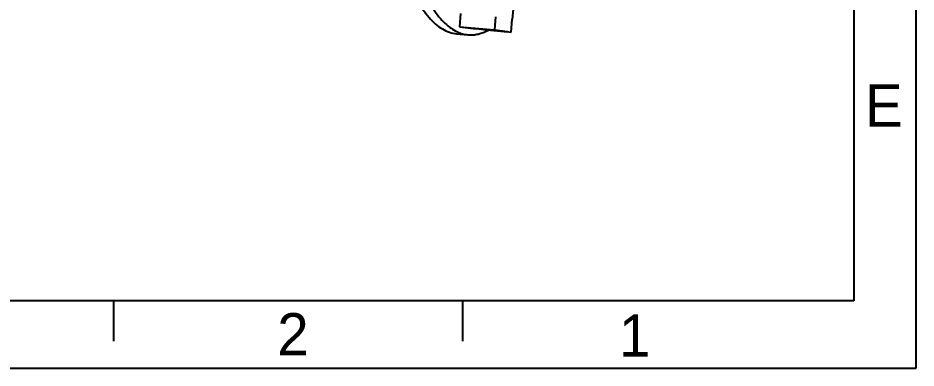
# Model space of a CAD drawing. Header units: millimetres. Extents: x 0 to 297, y 0 to 210.
# Drawn here: x 208.1 to 297, y 0 to 34.7 of the extents above; entities that cross this region are included whole.
import ezdxf

# ---------------------------------------------------------------- set-up
doc = ezdxf.new("R2010")
doc.units = ezdxf.units.MM
doc.header["$LTSCALE"] = 16.335
doc.layers.get('0').update_dxf_attribs({"linetype": 'CONTINUOUS'})
doc.styles.add('TEXTSTYLE_2', font='txt')

msp = doc.modelspace()

# ---------------------------------------------------------------- linework, layer by layer
at = {"color": 7, "linetype": 'Continuous'}
for p, q in [((297, 0), (297, 210)), ((290.829, 203.314), (290.829, 6.683)), ((257.304, 37.654), (257.014, 34.624)), ((251.9, 35.157), (251.777, 33.863)), ((255.366, 34.841), (255.243, 33.547)), ((251.777, 33.863), (255.243, 33.547)), ((251.777, 33.863), (253.427, 33.645)), ((256.893, 33.33), (257.014, 34.624)), ((251.503, 33.166), (252.627, 33.064)), ((252.704, 33.775), (254.186, 33.58)), ((254.186, 33.58), (254.192, 33.639)), ((254.186, 33.58), (256.528, 33.367)), ((256.528, 33.367), (255.046, 33.562)), ((255.243, 33.547), (256.893, 33.33)), ((290.829, 6.683), (6.171, 6.683)), ((217.573, 2.673), (217.573, 6.683)), ((252.11, 2.673), (252.11, 6.683)), ((0, 0), (297, 0))]:
    msp.add_line(p, q, dxfattribs=at)
for points, knots in [([(244.522, 52.845), (244.541, 51.51), (244.65, 48.928), (244.987, 45.778), (245.377, 43.427), (245.717, 41.807), (246.109, 40.302), (246.549, 38.92), (247.035, 37.669), (247.565, 36.558), (248.135, 35.592), (248.743, 34.778), (249.385, 34.12), (250.061, 33.623), (250.768, 33.293), (251.26, 33.188), (251.503, 33.166)], [0, 0, 0, 0, 0.181253, 0.350639, 0.429811, 0.504788, 0.575246, 0.640924, 0.701637, 0.757288, 0.807899, 0.853647, 0.894915, 0.932354, 0.966945, 1, 1, 1, 1]), ([(247.321, 39.947), (247.448, 39.523), (247.713, 38.712), (248.163, 37.564), (248.65, 36.535), (249.172, 35.629), (249.726, 34.852), (250.31, 34.207), (250.921, 33.697), (251.361, 33.443), (251.582, 33.343)], [0, 0, 0, 0, 0.164379, 0.317136, 0.458099, 0.587325, 0.705151, 0.812284, 0.909954, 1, 1, 1, 1]), ([(251.582, 33.343), (251.749, 33.268), (252.091, 33.144), (252.449, 33.08), (252.627, 33.064)], [0, 0, 0, 0, 0.50632, 1, 1, 1, 1]), ([(252.627, 33.064), (252.794, 33.049), (253.135, 33.046), (253.837, 33.152), (254.346, 33.355), (254.671, 33.528)], [0, 0, 0, 0, 0.237393, 0.48018, 1, 1, 1, 1])]:
    msp.add_open_spline(points, degree=3, knots=knots, dxfattribs=at)

# ---------------------------------------------------------------- texts
at = {"color": 7, "linetype": 'Continuous', "char_height": 4.183, "width": 4.18311, "attachment_point": 1, "line_spacing_factor": 0.9, "style": 'TEXTSTYLE_2'}
for s, insert in [('E', (291.95, 28.133)), ('2', (233.744, 5.451)), ('1', (267.578, 5.319))]:
    msp.add_mtext(s, dxfattribs=dict(at, insert=insert))

doc.saveas('drawing.dxf')
